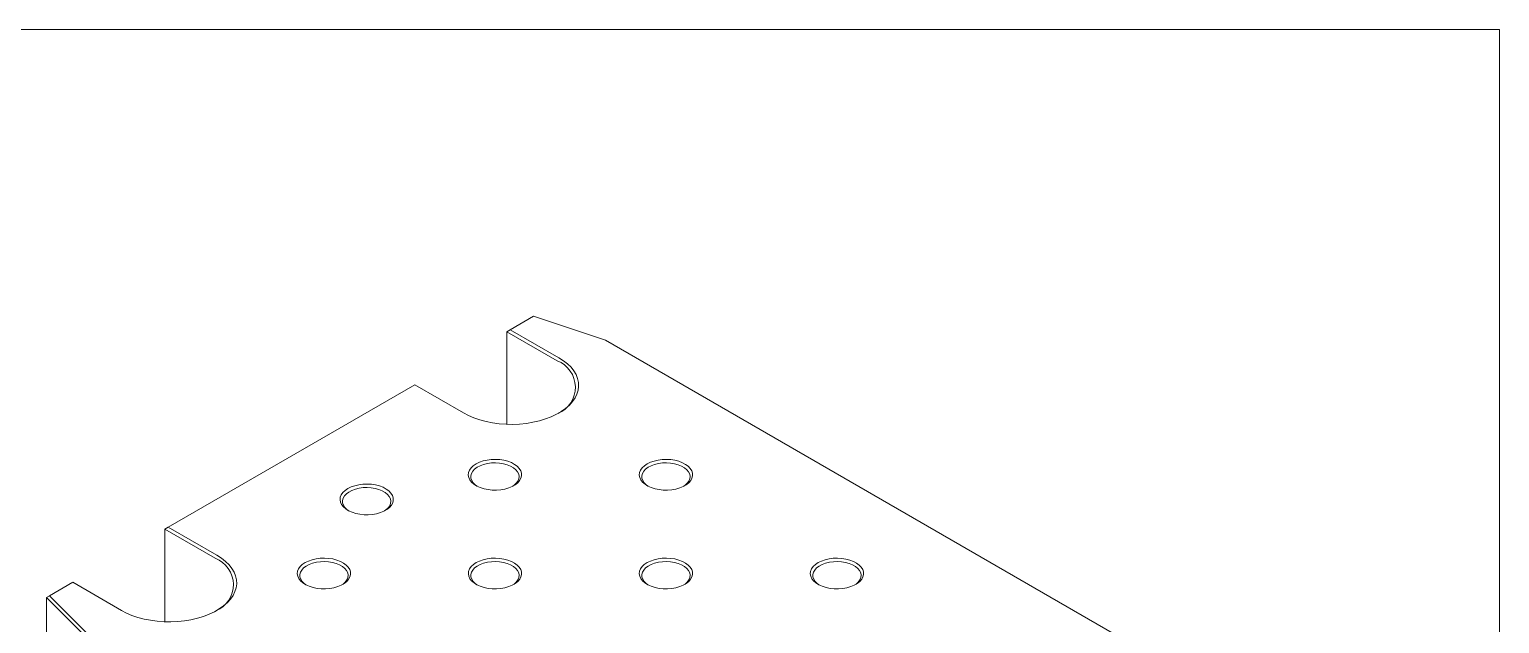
# Model space of a CAD drawing. Header units: millimetres. Extents: x 2 to 278, y 1 to 215.
# Drawn here: x 202 to 278, y 183.9 to 214.6 of the extents above; entities that cross this region are included whole.
import ezdxf

# ---------------------------------------------------------------- set-up
doc = ezdxf.new("R2010")
doc.units = ezdxf.units.MM

msp = doc.modelspace()

# ---------------------------------------------------------------- linework, layer by layer
at = {"color": 7, "linetype": 'Continuous', "lineweight": 18}
for p, q in [((1.579, 214.645), (277.989, 214.645)), ((277.989, 0.903), (277.989, 214.645)), ((226.67, 199.023), (226.849, 199.126)), ((228.053, 199.821), (226.849, 199.126)), ((226.849, 199.126), (229.364, 197.675)), ((231.779, 198.58), (228.053, 199.821)), ((229.274, 197.519), (226.67, 199.023)), ((226.67, 194.237), (226.67, 199.023)), ((264.616, 179.623), (231.779, 198.58)), ((221.91, 196.275), (209.172, 188.921)), ((224.425, 194.823), (221.91, 196.275)), ((208.992, 188.818), (209.172, 188.921)), ((211.596, 187.314), (208.992, 188.818)), ((208.992, 184.032), (208.992, 188.818)), ((209.172, 188.921), (211.686, 187.47)), ((204.232, 186.07), (203.028, 185.375)), ((206.747, 184.618), (204.232, 186.07)), ((202.87, 185.283), (203.028, 185.375)), ((205.078, 183.075), (202.87, 185.283)), ((202.87, 176.1), (202.87, 185.283)), ((203.028, 185.375), (205.179, 183.224))]:
    msp.add_line(p, q, dxfattribs=at)
at = {"color": 7, "linetype": 'Continuous', "lineweight": 18, "flags": 128}
for points in [[(229.364, 197.675), (229.601, 197.523), (229.81, 197.359), (229.99, 197.183), (230.137, 196.997), (230.252, 196.804), (230.332, 196.605), (230.377, 196.402), (230.385, 196.198), (230.359, 195.994), (230.296, 195.793), (230.199, 195.597), (230.068, 195.407), (229.904, 195.226), (229.709, 195.056), (229.486, 194.897), (229.235, 194.753), (228.961, 194.624), (228.666, 194.512), (228.352, 194.417), (228.024, 194.341), (227.684, 194.285), (227.335, 194.249), (226.983, 194.234), (226.629, 194.239), (226.278, 194.265), (225.933, 194.311), (225.599, 194.377), (225.277, 194.462), (224.972, 194.566), (224.687, 194.687), (224.425, 194.823)], [(225.084, 192.192), (225.253, 192.274), (225.442, 192.341), (225.648, 192.388), (225.864, 192.417), (226.085, 192.424), (226.306, 192.411), (226.52, 192.378), (226.722, 192.326), (226.907, 192.255), (227.07, 192.168), (227.206, 192.068), (227.313, 191.956), (227.388, 191.835), (227.428, 191.709), (227.432, 191.581), (227.401, 191.455), (227.335, 191.333), (227.236, 191.218), (227.106, 191.114), (226.95, 191.024), (226.77, 190.949), (226.572, 190.892), (226.36, 190.854), (226.141, 190.836), (225.919, 190.839), (225.701, 190.862), (225.492, 190.905), (225.298, 190.966), (225.124, 191.045), (224.974, 191.139), (224.851, 191.246), (224.761, 191.363), (224.703, 191.486), (224.681, 191.613), (224.694, 191.741), (224.743, 191.866), (224.826, 191.985), (224.94, 192.094), (225.084, 192.192)], [(233.924, 192.191), (234.093, 192.274), (234.282, 192.34), (234.488, 192.388), (234.704, 192.416), (234.925, 192.423), (235.146, 192.411), (235.36, 192.377), (235.562, 192.325), (235.747, 192.254), (235.91, 192.168), (236.046, 192.067), (236.153, 191.955), (236.228, 191.834), (236.268, 191.709), (236.272, 191.581), (236.241, 191.454), (236.175, 191.332), (236.076, 191.217), (235.947, 191.114), (235.79, 191.023), (235.61, 190.948), (235.412, 190.891), (235.2, 190.853), (234.981, 190.835), (234.759, 190.838), (234.541, 190.861), (234.333, 190.904), (234.138, 190.966), (233.964, 191.044), (233.814, 191.138), (233.692, 191.245), (233.601, 191.362), (233.543, 191.485), (233.521, 191.613), (233.534, 191.74), (233.583, 191.865), (233.666, 191.984), (233.78, 192.093), (233.924, 192.191)], [(226.984, 191.042), (227.047, 191.084), (227.162, 191.187), (227.245, 191.3), (227.294, 191.419), (227.307, 191.541), (227.285, 191.663), (227.227, 191.781), (227.136, 191.891), (227.013, 191.991), (226.863, 192.077), (226.69, 192.148), (226.499, 192.201), (226.295, 192.234), (226.084, 192.247), (225.873, 192.239), (225.666, 192.211), (225.471, 192.163), (225.293, 192.097), (225.137, 192.014), (225.007, 191.917), (224.908, 191.809), (224.842, 191.693), (224.81, 191.572), (224.815, 191.449), (224.855, 191.329), (224.93, 191.215), (225.037, 191.109), (225.131, 191.042)], [(235.824, 191.041), (235.887, 191.084), (236.002, 191.187), (236.085, 191.299), (236.134, 191.418), (236.147, 191.54), (236.125, 191.662), (236.067, 191.78), (235.976, 191.89), (235.853, 191.99), (235.703, 192.077), (235.53, 192.147), (235.339, 192.2), (235.135, 192.233), (234.924, 192.246), (234.713, 192.239), (234.506, 192.21), (234.311, 192.162), (234.133, 192.096), (233.977, 192.013), (233.847, 191.916), (233.748, 191.808), (233.682, 191.692), (233.65, 191.571), (233.655, 191.449), (233.695, 191.328), (233.77, 191.214), (233.877, 191.108), (233.971, 191.041)], [(218.455, 190.916), (218.624, 190.999), (218.813, 191.065), (219.019, 191.113), (219.235, 191.141), (219.456, 191.149), (219.677, 191.136), (219.891, 191.103), (220.093, 191.05), (220.278, 190.98), (220.441, 190.893), (220.577, 190.792), (220.684, 190.68), (220.759, 190.56), (220.798, 190.434), (220.803, 190.306), (220.772, 190.179), (220.706, 190.057), (220.607, 189.943), (220.477, 189.839), (220.321, 189.748), (220.141, 189.674), (219.943, 189.616), (219.731, 189.578), (219.512, 189.56), (219.29, 189.563), (219.072, 189.586), (218.863, 189.629), (218.669, 189.691), (218.495, 189.77), (218.345, 189.864), (218.222, 189.97), (218.131, 190.087), (218.074, 190.211), (218.052, 190.338), (218.065, 190.466), (218.114, 190.59), (218.197, 190.709), (218.311, 190.818), (218.455, 190.916)], [(220.355, 189.766), (220.417, 189.809), (220.532, 189.912), (220.616, 190.024), (220.665, 190.143), (220.678, 190.265), (220.656, 190.387), (220.598, 190.505), (220.507, 190.615), (220.384, 190.715), (220.234, 190.802), (220.061, 190.872), (219.87, 190.925), (219.666, 190.959), (219.455, 190.972), (219.243, 190.964), (219.037, 190.935), (218.842, 190.887), (218.664, 190.821), (218.508, 190.738), (218.378, 190.641), (218.279, 190.533), (218.212, 190.417), (218.181, 190.296), (218.185, 190.174), (218.226, 190.054), (218.301, 189.939), (218.408, 189.833), (218.502, 189.766)], [(211.686, 187.47), (211.923, 187.318), (212.133, 187.153), (212.312, 186.977), (212.46, 186.792), (212.574, 186.599), (212.654, 186.4), (212.699, 186.197), (212.708, 185.993), (212.681, 185.789), (212.619, 185.588), (212.521, 185.392), (212.39, 185.202), (212.226, 185.021), (212.031, 184.851), (211.808, 184.692), (211.558, 184.548), (211.284, 184.419), (210.988, 184.307), (210.675, 184.212), (210.346, 184.136), (210.006, 184.08), (209.658, 184.044), (209.305, 184.028), (208.951, 184.034), (208.6, 184.059), (208.256, 184.106), (207.921, 184.172), (207.599, 184.257), (207.295, 184.361), (207.009, 184.481), (206.747, 184.618)], [(216.245, 187.089), (216.414, 187.172), (216.603, 187.238), (216.809, 187.286), (217.025, 187.314), (217.246, 187.322), (217.467, 187.309), (217.681, 187.276), (217.883, 187.223), (218.068, 187.153), (218.231, 187.066), (218.367, 186.965), (218.474, 186.853), (218.549, 186.733), (218.589, 186.607), (218.593, 186.479), (218.562, 186.352), (218.496, 186.23), (218.397, 186.116), (218.268, 186.012), (218.111, 185.921), (217.931, 185.847), (217.733, 185.789), (217.521, 185.751), (217.302, 185.733), (217.08, 185.736), (216.862, 185.759), (216.654, 185.802), (216.459, 185.864), (216.285, 185.943), (216.135, 186.037), (216.013, 186.143), (215.922, 186.26), (215.864, 186.384), (215.842, 186.511), (215.855, 186.639), (215.904, 186.763), (215.987, 186.882), (216.101, 186.992), (216.245, 187.089)], [(218.145, 185.939), (218.208, 185.982), (218.323, 186.085), (218.406, 186.197), (218.455, 186.316), (218.468, 186.439), (218.446, 186.56), (218.388, 186.678), (218.297, 186.788), (218.174, 186.888), (218.024, 186.975), (217.851, 187.046), (217.66, 187.098), (217.456, 187.132), (217.245, 187.145), (217.034, 187.137), (216.827, 187.109), (216.632, 187.06), (216.454, 186.994), (216.298, 186.911), (216.168, 186.814), (216.069, 186.706), (216.003, 186.59), (215.971, 186.469), (215.976, 186.347), (216.016, 186.227), (216.091, 186.112), (216.198, 186.007), (216.292, 185.939)], [(225.085, 187.088), (225.254, 187.171), (225.444, 187.237), (225.649, 187.285), (225.865, 187.313), (226.087, 187.321), (226.307, 187.308), (226.521, 187.275), (226.723, 187.222), (226.908, 187.152), (227.071, 187.065), (227.208, 186.964), (227.315, 186.852), (227.389, 186.732), (227.429, 186.606), (227.433, 186.478), (227.402, 186.351), (227.336, 186.229), (227.237, 186.115), (227.108, 186.011), (226.951, 185.921), (226.771, 185.846), (226.573, 185.789), (226.361, 185.751), (226.142, 185.733), (225.92, 185.735), (225.702, 185.758), (225.494, 185.801), (225.3, 185.863), (225.125, 185.942), (224.975, 186.036), (224.853, 186.143), (224.762, 186.259), (224.704, 186.383), (224.682, 186.51), (224.696, 186.638), (224.744, 186.763), (224.827, 186.881), (224.942, 186.991), (225.085, 187.088)], [(226.986, 185.938), (227.048, 185.981), (227.163, 186.084), (227.246, 186.197), (227.295, 186.316), (227.309, 186.438), (227.286, 186.559), (227.228, 186.677), (227.137, 186.788), (227.015, 186.888), (226.865, 186.974), (226.692, 187.045), (226.5, 187.098), (226.296, 187.131), (226.085, 187.144), (225.874, 187.136), (225.668, 187.108), (225.473, 187.06), (225.294, 186.993), (225.138, 186.911), (225.009, 186.814), (224.909, 186.706), (224.843, 186.589), (224.811, 186.468), (224.816, 186.346), (224.856, 186.226), (224.931, 186.111), (225.038, 186.006), (225.132, 185.938)], [(233.923, 187.089), (234.092, 187.172), (234.281, 187.238), (234.487, 187.286), (234.703, 187.314), (234.924, 187.322), (235.145, 187.309), (235.359, 187.276), (235.561, 187.223), (235.746, 187.153), (235.909, 187.066), (236.045, 186.965), (236.152, 186.853), (236.227, 186.733), (236.266, 186.607), (236.271, 186.479), (236.24, 186.352), (236.174, 186.23), (236.075, 186.116), (235.945, 186.012), (235.789, 185.921), (235.609, 185.847), (235.411, 185.789), (235.199, 185.751), (234.98, 185.733), (234.758, 185.736), (234.54, 185.759), (234.331, 185.802), (234.137, 185.864), (233.963, 185.943), (233.812, 186.037), (233.69, 186.143), (233.599, 186.26), (233.542, 186.384), (233.52, 186.511), (233.533, 186.639), (233.582, 186.763), (233.665, 186.882), (233.779, 186.992), (233.923, 187.089)], [(235.823, 185.939), (235.885, 185.982), (236, 186.085), (236.084, 186.197), (236.133, 186.316), (236.146, 186.439), (236.124, 186.56), (236.066, 186.678), (235.975, 186.788), (235.852, 186.888), (235.702, 186.975), (235.529, 187.046), (235.338, 187.098), (235.134, 187.132), (234.923, 187.145), (234.711, 187.137), (234.505, 187.109), (234.31, 187.061), (234.132, 186.994), (233.976, 186.911), (233.846, 186.815), (233.747, 186.706), (233.68, 186.59), (233.649, 186.469), (233.653, 186.347), (233.694, 186.227), (233.769, 186.112), (233.876, 186.007), (233.97, 185.939)], [(242.763, 187.088), (242.932, 187.171), (243.121, 187.237), (243.327, 187.285), (243.543, 187.313), (243.764, 187.321), (243.985, 187.308), (244.199, 187.275), (244.401, 187.222), (244.586, 187.152), (244.749, 187.065), (244.885, 186.964), (244.992, 186.852), (245.067, 186.732), (245.107, 186.606), (245.111, 186.478), (245.08, 186.351), (245.014, 186.229), (244.915, 186.115), (244.785, 186.011), (244.629, 185.921), (244.449, 185.846), (244.251, 185.789), (244.039, 185.751), (243.82, 185.733), (243.598, 185.735), (243.38, 185.758), (243.171, 185.801), (242.977, 185.863), (242.803, 185.942), (242.653, 186.036), (242.53, 186.143), (242.439, 186.259), (242.382, 186.383), (242.36, 186.51), (242.373, 186.638), (242.422, 186.763), (242.505, 186.881), (242.619, 186.991), (242.763, 187.088)], [(244.663, 185.938), (244.726, 185.981), (244.841, 186.084), (244.924, 186.197), (244.973, 186.316), (244.986, 186.438), (244.964, 186.559), (244.906, 186.677), (244.815, 186.788), (244.692, 186.888), (244.542, 186.974), (244.369, 187.045), (244.178, 187.098), (243.974, 187.131), (243.763, 187.144), (243.552, 187.136), (243.345, 187.108), (243.15, 187.06), (242.972, 186.993), (242.816, 186.911), (242.686, 186.814), (242.587, 186.706), (242.52, 186.589), (242.489, 186.468), (242.494, 186.346), (242.534, 186.226), (242.609, 186.111), (242.716, 186.006), (242.81, 185.938)]]:
    msp.add_lwpolyline(points, dxfattribs=at)
at = {"color": 7, "linetype": 'Continuous', "lineweight": 18}
for centre in [(228.75, 196.15), (211.072, 185.944)]:
    msp.add_arc(centre, 1.466, 292.80014, 69.07189, dxfattribs=at)

doc.saveas('drawing.dxf')
